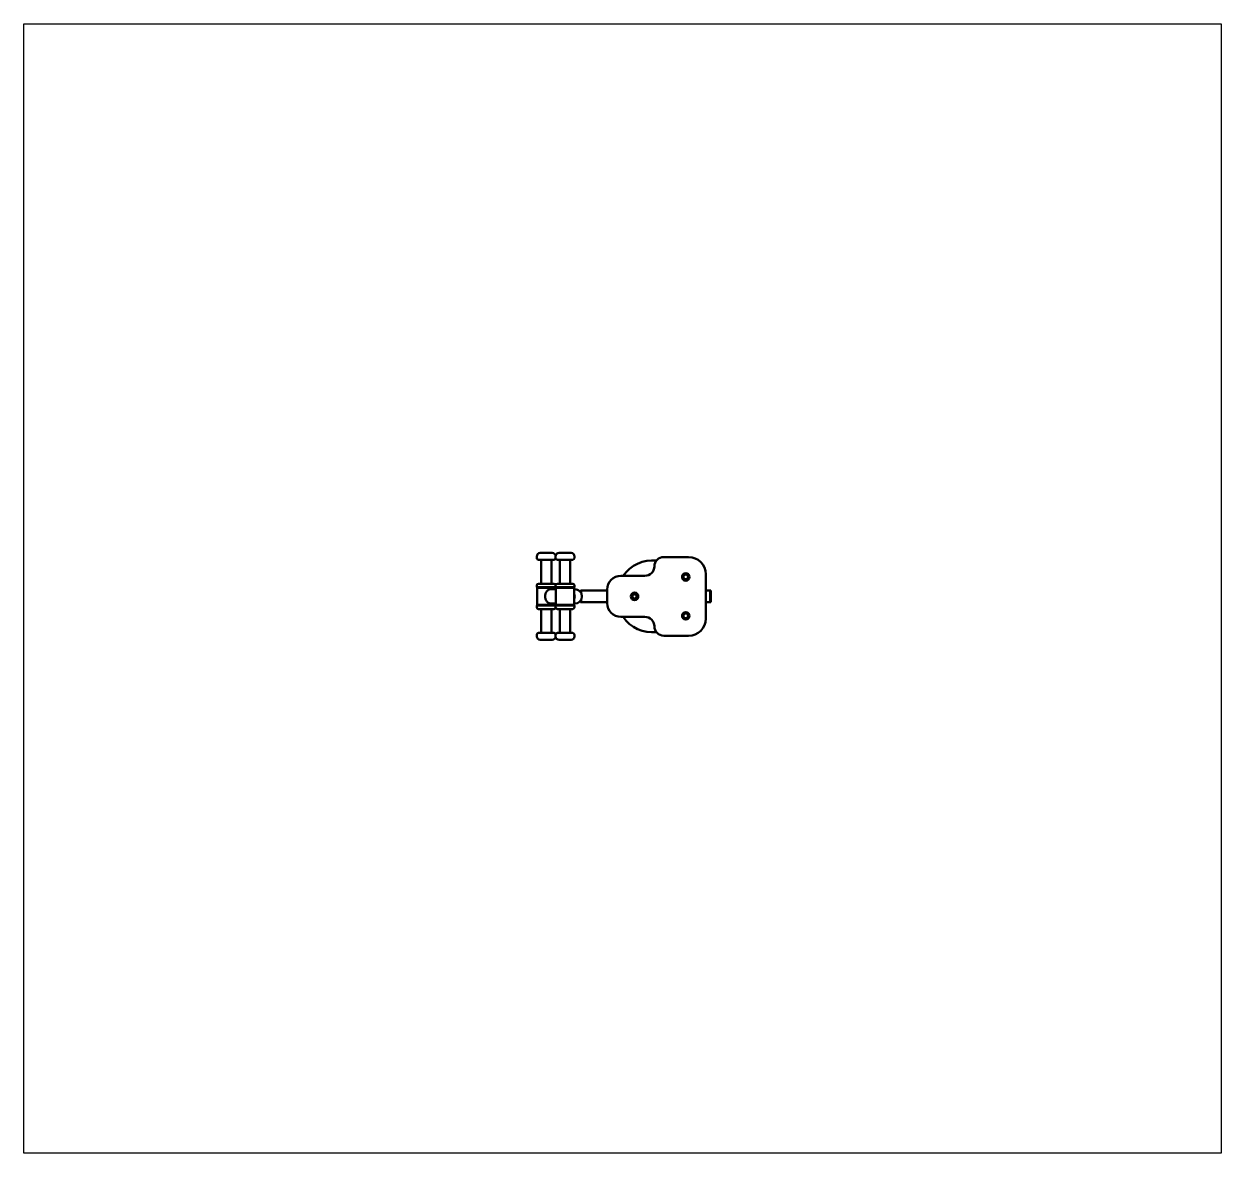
# Model space of a CAD drawing. Header units: millimetres. Extents: x -221 to 3279, y -577 to 2723.
import ezdxf

# ---------------------------------------------------------------- set-up
doc = ezdxf.new("R2010")
doc.units = ezdxf.units.MM
doc.header["$LTSCALE"] = 5
doc.layers.add('Geometrie náčrtu (ISO)', color=7, linetype='Continuous', lineweight=25)
doc.layers.add('Viditelná (ISO)', color=7, linetype='Continuous', lineweight=50)

# ---------------------------------------------------------------- blocks, each defined once
blk = doc.blocks.new('SH001')
at = {"layer": 'Geometrie náčrtu (ISO)'}
for p, q in [((0, 0), (3500, 0)), ((0, -3300), (0, 0)), ((3500, 0), (3500, -3300)), ((3500, -3300), (0, -3300))]:
    blk.add_line(p, q, dxfattribs=at)
at = {"layer": 'Viditelná (ISO)'}
for p, q in [((1499.5, -1556), (1499.5, -1561)), ((1504.5, -1566), (1549.5, -1566)), ((1509.5, -1546), (1544.5, -1546)), ((1512, -1566), (1512, -1636)), ((1542, -1566), (1542, -1636)), ((1554.5, -1556), (1554.5, -1561)), ((1559.5, -1566), (1604.5, -1566)), ((1564.5, -1546), (1599.5, -1546)), ((1567, -1566), (1567, -1636)), ((1597, -1566), (1597, -1636)), ((1609.5, -1556), (1609.5, -1561)), ((1943.2, -1558), (1870.7, -1558)), ((1993.2, -1738), (1993.2, -1608)), ((1499.5, -1641), (1499.5, -1646)), ((1504.5, -1636), (1549.5, -1636)), ((1554.5, -1641), (1554.5, -1646)), ((1559.5, -1636), (1604.5, -1636)), ((1609.5, -1641), (1609.5, -1646)), ((1815.7, -1613), (1745.2, -1613)), ((1499.5, -1646), (1554.5, -1646)), ((1500, -1646), (1500, -1648)), ((1554, -1648), (1500, -1648)), ((1500, -1648), (1500, -1698)), ((1500, -1648), (1554, -1648)), ((1555, -1651.8), (1541.3, -1651.8)), ((1554, -1646), (1554, -1648)), ((1554, -1648), (1554, -1651.8)), ((1554.5, -1646), (1609.5, -1646)), ((1555, -1646), (1555, -1648)), ((1609, -1648), (1555, -1648)), ((1555, -1648), (1555, -1698)), ((1555, -1648), (1609, -1648)), ((1609, -1646), (1609, -1648)), ((1609, -1648), (1609, -1698)), ((1610.2, -1651.8), (1609, -1651.8)), ((1705.2, -1656.2), (1627.7, -1656.2)), ((1705.2, -1653), (1705.2, -1693)), ((2006.3, -1656.2), (1993.2, -1656.2)), ((2006.3, -1689.9), (2006.3, -1656.2)), ((2006.3, -1656.2), (2006.3, -1689.9)), ((2008.3, -1656.2), (2006.3, -1656.2)), ((2008.3, -1656.2), (2008.3, -1689.9)), ((1554.5, -1700), (1499.5, -1700)), ((1499.5, -1705), (1499.5, -1700)), ((1554, -1698), (1500, -1698)), ((1554, -1698), (1500, -1698)), ((1500, -1700), (1500, -1698)), ((1549.5, -1710), (1504.5, -1710)), ((1512, -1780), (1512, -1710)), ((1541.3, -1694.2), (1555, -1694.2)), ((1542, -1780), (1542, -1710)), ((1554, -1694.2), (1554, -1698)), ((1554, -1700), (1554, -1698)), ((1609.5, -1700), (1554.5, -1700)), ((1554.5, -1705), (1554.5, -1700)), ((1609, -1698), (1555, -1698)), ((1609, -1698), (1555, -1698)), ((1555, -1700), (1555, -1698)), ((1604.5, -1710), (1559.5, -1710)), ((1567, -1780), (1567, -1710)), ((1597, -1780), (1597, -1710)), ((1609, -1694.2), (1610.2, -1694.2)), ((1609, -1700), (1609, -1698)), ((1609.5, -1705), (1609.5, -1700)), ((1705.2, -1689.9), (1627.7, -1689.9)), ((2006.3, -1689.9), (1993.2, -1689.9)), ((2008.3, -1689.9), (2006.3, -1689.9)), ((1745.2, -1733), (1815.7, -1733)), ((1499.5, -1790), (1499.5, -1785)), ((1549.5, -1780), (1504.5, -1780)), ((1554.5, -1790), (1554.5, -1785)), ((1604.5, -1780), (1559.5, -1780)), ((1544.5, -1800), (1509.5, -1800)), ((1599.5, -1800), (1564.5, -1800)), ((1609.5, -1790), (1609.5, -1785)), ((1870.7, -1788), (1943.2, -1788))]:
    blk.add_line(p, q, dxfattribs=at)
for centre, radius in [((1935, -1616.2), 11), ((1935, -1616.2), 7), ((1785.2, -1673), 11), ((1785.2, -1673), 7), ((1935, -1729.8), 11), ((1935, -1729.8), 7)]:
    blk.add_circle(centre, radius, dxfattribs=at)
for centre, radius, start, end in [((1509.5, -1556), 10, 90, 180), ((1504.5, -1561), 5, 180, 270), ((1544.5, -1556), 10, 360, 90), ((1549.5, -1561), 5, 270, 360), ((1564.5, -1556), 10, 90, 180), ((1559.5, -1561), 5, 180, 270), ((1599.5, -1556), 10, 360, 90), ((1604.5, -1561), 5, 270, 360), ((1837.7, -1673), 105, 83.8399, 145.1501), ((1870.7, -1585.5), 27.5, 90, 180), ((1943.2, -1608), 50, 360, 90), ((1815.7, -1585.5), 27.5, 270, 360), ((1504.5, -1641), 5, 90, 180), ((1549.5, -1641), 5, 360, 90), ((1559.5, -1641), 5, 90, 180), ((1604.5, -1641), 5, 360, 90), ((1745.2, -1653), 40, 90, 180), ((1610.2, -1673), 21.2, 270, 90), ((1504.5, -1705), 5, 180, 270), ((1549.5, -1705), 5, 270, 360), ((1559.5, -1705), 5, 180, 270), ((1604.5, -1705), 5, 270, 360), ((1745.2, -1693), 40, 180, 270), ((1837.7, -1673), 105, 214.8499, 276.1601), ((1815.7, -1760.5), 27.5, 360, 90), ((1943.2, -1738), 50, 270, 360), ((1504.5, -1785), 5, 90, 180), ((1549.5, -1785), 5, 360, 90), ((1559.5, -1785), 5, 90, 180), ((1604.5, -1785), 5, 360, 90), ((1870.7, -1760.5), 27.5, 180, 270), ((1509.5, -1790), 10, 180, 270), ((1544.5, -1790), 10, 270, 360), ((1564.5, -1790), 10, 180, 270), ((1599.5, -1790), 10, 270, 360)]:
    blk.add_arc(centre, radius, start, end, dxfattribs=at)
for centre, major_axis, ratio, start_param, end_param in [((1590.1, -1673), (0, -21.2), 0.959869, 1.190805, 1.950787), ((1627.7, -1673), (0, 16.9), 0.119411, 5.270556, 6.922031), ((1627.7, -1673), (0, -14), 0.119411, 2.372178, 3.543722), ((1627.7, -1673), (0, 16.9), 0.119411, 2.502747, 4.154222), ((1627.7, -1673), (0, -14), 0.119411, 5.881056, 7.0526)]:
    blk.add_ellipse(centre, major_axis=major_axis, ratio=ratio, start_param=start_param, end_param=end_param, dxfattribs=at)
for points, knots in [([(1541.3, -1651.8), (1540.2, -1651.8), (1539, -1651.9), (1536.7, -1652.5), (1535.5, -1652.9), (1533.5, -1653.9), (1532.5, -1654.6), (1530.5, -1656.2), (1529.6, -1657.1), (1528, -1658.9), (1527.2, -1660), (1525.9, -1662.4), (1525.4, -1663.7), (1524.5, -1666.1), (1524.2, -1667.5), (1523.7, -1670.3), (1523.6, -1671.7), (1523.6, -1674.3), (1523.7, -1675.7), (1524.2, -1678.5), (1524.5, -1679.9), (1525.4, -1682.3), (1525.9, -1683.6), (1527.2, -1686), (1528, -1687.1), (1529.6, -1688.9), (1530.5, -1689.8), (1532.5, -1691.4), (1533.5, -1692.1), (1535.5, -1693.1), (1536.7, -1693.5), (1539, -1694.1), (1540.2, -1694.2), (1541.3, -1694.2)], [3.141855, 3.141855, 3.141855, 3.141855, 3.535079, 3.535079, 3.928302, 3.928302, 4.321249, 4.321249, 4.714196, 4.714196, 5.106776, 5.106776, 5.499355, 5.499355, 5.891615, 5.891615, 6.283876, 6.283876, 6.676137, 6.676137, 7.068397, 7.068397, 7.460977, 7.460977, 7.853556, 7.853556, 8.246503, 8.246503, 8.63945, 8.63945, 9.032673, 9.032673, 9.425897, 9.425897, 9.425897, 9.425897]), ([(1785.2, -1679), (1784.5, -1679), (1783.7, -1678.8), (1782.2, -1678.2), (1781.5, -1677.8), (1780.5, -1676.7), (1780, -1676), (1779.4, -1674.6), (1779.2, -1673.8), (1779.2, -1672.2), (1779.4, -1671.4), (1780, -1670), (1780.5, -1669.3), (1781.5, -1668.2), (1782.2, -1667.8), (1783.7, -1667.2), (1784.5, -1667), (1786, -1667), (1786.8, -1667.2), (1788.3, -1667.8), (1789, -1668.2), (1790, -1669.3), (1790.5, -1670), (1791.1, -1671.4), (1791.2, -1672.2), (1791.2, -1673.8), (1791.1, -1674.6), (1790.5, -1676), (1790, -1676.7), (1789, -1677.8), (1788.3, -1678.2), (1786.8, -1678.8), (1786, -1679), (1785.2, -1679)], [0, 0, 0, 0, 0.228266, 0.228266, 0.456533, 0.456533, 0.684659, 0.684659, 0.912785, 0.912785, 1.140911, 1.140911, 1.369037, 1.369037, 1.597303, 1.597303, 1.82557, 1.82557, 2.053836, 2.053836, 2.282102, 2.282102, 2.510228, 2.510228, 2.738355, 2.738355, 2.966481, 2.966481, 3.194607, 3.194607, 3.422873, 3.422873, 3.651139, 3.651139, 3.651139, 3.651139])]:
    blk.add_open_spline(points, degree=3, knots=knots, dxfattribs=at)

msp = doc.modelspace()

# ---------------------------------------------------------------- block references
msp.add_blockref('SH001', (-220.6, 2723))

doc.saveas('drawing.dxf')
